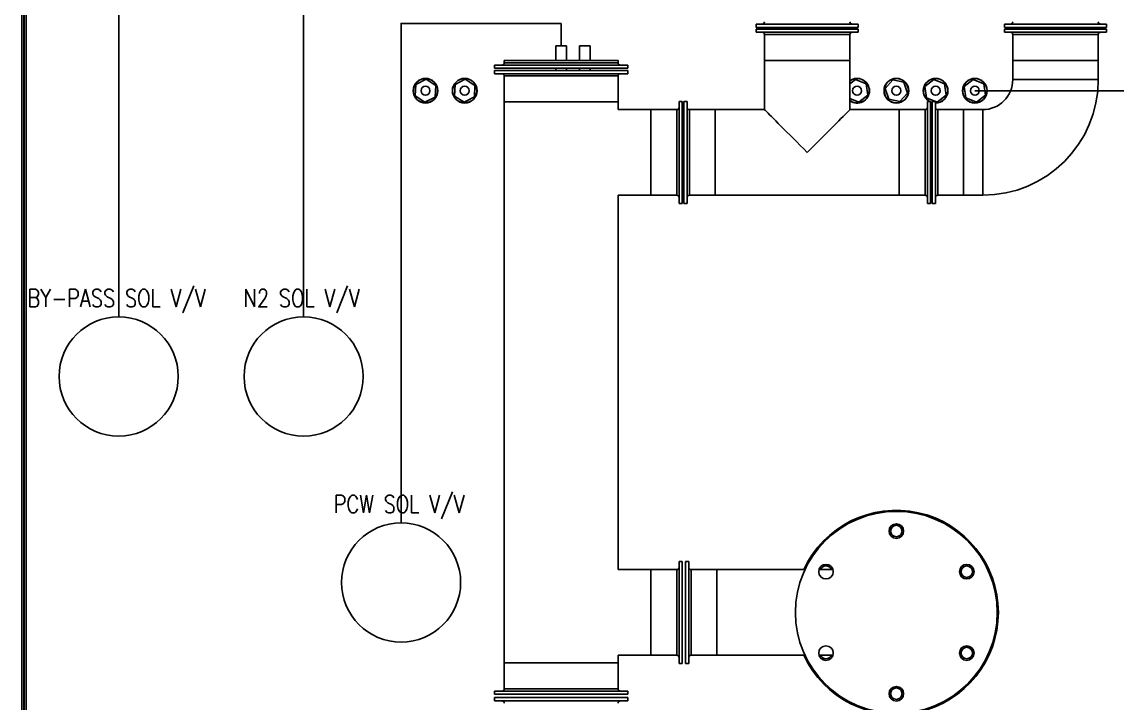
# Model space of a CAD drawing. Header units: millimetres. Extents: x 1152 to 6701, y 651 to 3284.
# Drawn here: x 2191 to 3167, y 1814 to 2421 of the extents above; entities that cross this region are included whole.
import ezdxf
from ezdxf.enums import TextEntityAlignment as Align

# ---------------------------------------------------------------- set-up
doc = ezdxf.new("R2010")
doc.units = ezdxf.units.MM
doc.layers.add('10 실선', color=40, linetype='Continuous', lineweight=25)
doc.layers.add('SLD-0', color=7, linetype='Continuous')
doc.styles.add('MRHANS', font='romans.shx', dxfattribs={"width": 0.8, "bigfont": 'whgdtxt.shx'})

msp = doc.modelspace()

# ---------------------------------------------------------------- linework, layer by layer
at = {"layer": '10 실선', "ltscale": 5}
for p, q in [((2277.27, 2157.89), (2277.27, 2613.36)), ((2442.11, 2157.89), (2442.11, 2449.91))]:
    msp.add_line(p, q, dxfattribs=at)
for points in [[(2529, 1974.41), (2529, 2419.28), (2671.65, 2419.28)], [(2671.65, 2399.31), (2671.65, 2419.28)], [(3040.37, 2359.34), (3225.69, 2359.34), (3225.69, 2297.24)]]:
    msp.add_lwpolyline(points, dxfattribs=at)
for centre in [(2277.27, 2104.8), (2442.11, 2104.8), (2529, 1921.32)]:
    msp.add_circle(centre, 53.09, dxfattribs=at)
at = {"layer": 'SLD-0', "color": 7, "linetype": 'Continuous', "lineweight": 25}
for p, q in [((2191.03, 1031.97), (2191.03, 3047.11)), ((2192.62, 1305.36), (2192.62, 2847.26)), ((2193.12, 1305.36), (2193.12, 2846.86)), ((2194.82, 2845.16), (2194.82, 1305.36)), ((2192.72, 1879.72), (2192.72, 2502.3)), ((2845.52, 2418.65), (2845.52, 2415.8)), ((2892.38, 2418.65), (2845.52, 2418.65)), ((2892.38, 2415.8), (2845.52, 2415.8)), ((2845.52, 2414.3), (2845.52, 2411.45)), ((2845.52, 2414.3), (2890.98, 2414.3)), ((2845.52, 2411.45), (2890.98, 2411.45)), ((2890.98, 2414.3), (2936.45, 2414.3)), ((2890.98, 2411.45), (2936.45, 2411.45)), ((2936.45, 2418.65), (2892.38, 2418.65)), ((2936.45, 2415.8), (2892.38, 2415.8)), ((2936.45, 2415.8), (2936.45, 2418.65)), ((2936.45, 2411.45), (2936.45, 2414.3)), ((3066.85, 2418.65), (3066.85, 2415.8)), ((3112.31, 2418.65), (3066.85, 2418.65)), ((3112.31, 2415.8), (3066.85, 2415.8)), ((3066.85, 2414.3), (3066.85, 2411.45)), ((3066.85, 2414.3), (3116.39, 2414.3)), ((3066.85, 2411.45), (3116.39, 2411.45)), ((3157.77, 2418.65), (3112.31, 2418.65)), ((3157.77, 2415.8), (3112.31, 2415.8)), ((3116.39, 2414.3), (3157.77, 2414.3)), ((3116.39, 2411.45), (3157.77, 2411.45)), ((3157.77, 2415.8), (3157.77, 2418.65)), ((3157.77, 2411.45), (3157.77, 2414.3)), ((2852.86, 2409.45), (2852.86, 2386.32)), ((2852.86, 2409.45), (2890.98, 2409.45)), ((2890.98, 2409.45), (2929.1, 2409.45)), ((2929.1, 2386.32), (2929.1, 2409.45)), ((3074.19, 2409.45), (3074.19, 2386.32)), ((3074.19, 2409.45), (3115.73, 2409.45)), ((3115.73, 2409.45), (3150.43, 2409.45)), ((3150.43, 2386.32), (3150.43, 2409.45)), ((2666.89, 2399.31), (2666.89, 2386.32)), ((2666.89, 2399.31), (2676.41, 2399.31)), ((2676.41, 2386.32), (2676.41, 2399.31)), ((2688.09, 2399.31), (2688.09, 2386.32)), ((2688.09, 2399.31), (2697.61, 2399.31)), ((2697.61, 2386.32), (2697.61, 2399.31)), ((2612.2, 2382.17), (2612.2, 2379.33)), ((2671.65, 2382.17), (2612.2, 2382.17)), ((2620.89, 2386.32), (2620.89, 2384.17)), ((2671.65, 2386.32), (2620.89, 2386.32)), ((2671.65, 2384.17), (2620.89, 2384.17)), ((2722.41, 2386.32), (2671.65, 2386.32)), ((2722.41, 2384.17), (2671.65, 2384.17)), ((2731.11, 2382.17), (2671.65, 2382.17)), ((2722.41, 2384.17), (2722.41, 2386.32)), ((2731.11, 2379.33), (2731.11, 2382.17)), ((2852.86, 2386.32), (2852.86, 2342.51)), ((2852.86, 2386.32), (2890.98, 2386.32)), ((2890.98, 2386.32), (2929.1, 2386.32)), ((2929.1, 2342.51), (2929.1, 2386.32)), ((3074.19, 2386.32), (3074.19, 2369.33)), ((3074.19, 2386.32), (3150.43, 2386.32)), ((3074.19, 2386.32), (3115.73, 2386.32)), ((3115.73, 2386.32), (3150.43, 2386.32)), ((3150.43, 2369.33), (3150.43, 2386.32)), ((2671.65, 2379.33), (2612.2, 2379.33)), ((2612.2, 2377.33), (2612.2, 2374.48)), ((2612.2, 2377.33), (2656.7, 2377.33)), ((2612.2, 2374.48), (2656.7, 2374.48)), ((2620.89, 2372.48), (2620.89, 2349.35)), ((2620.89, 2372.48), (2658.89, 2372.48)), ((2656.7, 2377.33), (2731.11, 2377.33)), ((2656.7, 2374.48), (2731.11, 2374.48)), ((2658.89, 2372.48), (2722.41, 2372.48)), ((2666.89, 2379.33), (2666.89, 2377.33)), ((2731.11, 2379.33), (2671.65, 2379.33)), ((2676.41, 2377.33), (2676.41, 2379.33)), ((2688.09, 2379.33), (2688.09, 2377.33)), ((2697.61, 2377.33), (2697.61, 2379.33)), ((2722.41, 2349.35), (2722.41, 2372.48)), ((2731.11, 2374.48), (2731.11, 2377.33)), ((2542.25, 2364.98), (2541.61, 2354.8)), ((2551.38, 2369.52), (2542.25, 2364.98)), ((2559.88, 2363.88), (2551.38, 2369.52)), ((2559.24, 2353.7), (2559.88, 2363.88)), ((2577.12, 2364.82), (2576.67, 2354.63)), ((2586.16, 2369.53), (2577.12, 2364.82)), ((2594.76, 2364.06), (2586.16, 2369.53)), ((2594.32, 2353.87), (2594.76, 2364.06)), ((2934.01, 2369.44), (2929.1, 2365.59)), ((2943.47, 2365.64), (2934.01, 2369.44)), ((2944.91, 2355.54), (2943.47, 2365.64)), ((2967.19, 2369.02), (2960.43, 2361.38)), ((2977.18, 2366.98), (2967.19, 2369.02)), ((2980.41, 2357.3), (2977.18, 2366.98)), ((3003.95, 2369.44), (2995.93, 2363.14)), ((2995.93, 2363.14), (2997.37, 2353.05)), ((3013.42, 2365.64), (3003.95, 2369.44)), ((3014.86, 2355.54), (3013.42, 2365.64)), ((3038.92, 2369.44), (3030.9, 2363.14)), ((3030.9, 2363.14), (3032.34, 2353.05)), ((3048.39, 2365.64), (3038.92, 2369.44)), ((3049.83, 2355.54), (3048.39, 2365.64)), ((3074.19, 2369.33), (3150.43, 2369.33)), ((2541.61, 2354.8), (2550.11, 2349.16)), ((2550.11, 2349.16), (2559.24, 2353.7)), ((2576.67, 2354.63), (2585.28, 2349.15)), ((2585.28, 2349.15), (2594.32, 2353.87)), ((2936.89, 2349.25), (2944.91, 2355.54)), ((2960.43, 2361.38), (2963.66, 2351.71)), ((2973.65, 2349.67), (2980.41, 2357.3)), ((2997.37, 2353.05), (3006.84, 2349.25)), ((3006.84, 2349.25), (3014.86, 2355.54)), ((3032.34, 2353.05), (3041.81, 2349.25)), ((3041.81, 2349.25), (3049.83, 2355.54)), ((2620.89, 2349.35), (2620.89, 1849.74)), ((2620.89, 2349.35), (2671.65, 2349.35)), ((2620.89, 2349.35), (2658.89, 2349.35)), ((2658.89, 2349.35), (2722.41, 2349.35)), ((2671.65, 2349.35), (2722.41, 2349.35)), ((2722.41, 2342.51), (2722.41, 2349.35)), ((2779.57, 2349.85), (2776.72, 2349.85)), ((2776.72, 2349.85), (2776.72, 2344.58)), ((2776.72, 2344.58), (2776.72, 2258.92)), ((2779.57, 2349.85), (2779.57, 2344.58)), ((2779.57, 2344.58), (2779.57, 2258.92)), ((2783.92, 2349.85), (2781.07, 2349.85)), ((2781.07, 2304.39), (2781.07, 2349.85)), ((2783.92, 2304.39), (2783.92, 2349.85)), ((2929.1, 2352.37), (2936.89, 2349.25)), ((2963.66, 2351.71), (2973.65, 2349.67)), ((3000.9, 2349.85), (2998.05, 2349.85)), ((2998.05, 2349.85), (2998.05, 2258.92)), ((3000.9, 2349.85), (3000.9, 2258.92)), ((3000.9, 2349.48), (3002.4, 2348.92)), ((3005.24, 2349.85), (3002.4, 2349.85)), ((3002.4, 2304.08), (3002.4, 2349.85)), ((3005.24, 2304.08), (3005.24, 2349.85)), ((2751.59, 2342.51), (2722.41, 2342.51)), ((2774.72, 2342.51), (2751.59, 2342.51)), ((2751.59, 2342.51), (2751.59, 2266.26)), ((2751.59, 2342.51), (2751.59, 2338.09)), ((2751.59, 2338.09), (2751.59, 2266.26)), ((2774.72, 2342.51), (2774.72, 2338.09)), ((2774.72, 2338.09), (2774.72, 2266.26)), ((2809.05, 2342.51), (2785.91, 2342.51)), ((2785.91, 2304.39), (2785.91, 2342.51)), ((2852.86, 2342.51), (2809.05, 2342.51)), ((2809.05, 2304.39), (2809.05, 2342.51)), ((2809.05, 2342.51), (2809.05, 2266.26)), ((2972.92, 2342.51), (2929.1, 2342.51)), ((2996.05, 2342.51), (2972.92, 2342.51)), ((2972.92, 2342.51), (2972.92, 2266.26)), ((2996.05, 2342.51), (2996.05, 2266.26)), ((3030.37, 2342.51), (3007.24, 2342.51)), ((3007.24, 2304.13), (3007.24, 2342.51)), ((3047.36, 2342.51), (3030.37, 2342.51)), ((3030.37, 2342.51), (3030.37, 2266.26)), ((3030.37, 2304.13), (3030.37, 2342.51)), ((3047.36, 2342.51), (3047.36, 2266.26)), ((2781.07, 2258.92), (2781.07, 2304.39)), ((2783.92, 2258.92), (2783.92, 2304.39)), ((2785.91, 2266.26), (2785.91, 2304.39)), ((2809.05, 2266.26), (2809.05, 2304.39)), ((3002.4, 2258.92), (3002.4, 2304.08)), ((3005.24, 2258.92), (3005.24, 2304.08)), ((3007.24, 2266.26), (3007.24, 2304.13)), ((3030.37, 2266.26), (3030.37, 2304.13)), ((2722.41, 2266.26), (2751.59, 2266.26)), ((2722.41, 1932.82), (2722.41, 2266.26)), ((2751.59, 2266.26), (2774.72, 2266.26)), ((2785.91, 2266.26), (2809.05, 2266.26)), ((2809.05, 2266.26), (2972.92, 2266.26)), ((2972.92, 2266.26), (2996.05, 2266.26)), ((3007.24, 2266.26), (3030.37, 2266.26)), ((3030.37, 2266.26), (3047.36, 2266.26)), ((2776.72, 2258.92), (2779.57, 2258.92)), ((2781.07, 2258.92), (2783.92, 2258.92)), ((2998.05, 2258.92), (3000.9, 2258.92)), ((3002.4, 2258.92), (3005.24, 2258.92)), ((2751.59, 1932.82), (2722.41, 1932.82)), ((2774.72, 1932.82), (2751.59, 1932.82)), ((2751.59, 1932.82), (2751.59, 1856.58)), ((2774.72, 1932.82), (2774.72, 1856.58)), ((2779.57, 1940.17), (2776.72, 1940.17)), ((2776.72, 1940.17), (2776.72, 1849.24)), ((2779.57, 1940.17), (2779.57, 1849.24)), ((2785.41, 1940.17), (2782.57, 1940.17)), ((2782.57, 1898.07), (2782.57, 1940.17)), ((2785.41, 1898.07), (2785.41, 1940.17)), ((2810.54, 1932.82), (2787.41, 1932.82)), ((2787.41, 1897.53), (2787.41, 1932.82)), ((2888.97, 1932.82), (2810.54, 1932.82)), ((2810.54, 1932.82), (2810.54, 1856.58)), ((2810.54, 1897.53), (2810.54, 1932.82)), ((2913.89, 1932.82), (2901.47, 1932.82)), ((2782.57, 1849.24), (2782.57, 1898.07)), ((2785.41, 1849.24), (2785.41, 1898.07)), ((2787.41, 1856.58), (2787.41, 1897.53)), ((2810.54, 1856.58), (2810.54, 1897.53)), ((2193.12, 1879.72), (2192.62, 1879.72)), ((2722.41, 1856.58), (2751.59, 1856.58)), ((2722.41, 1849.74), (2722.41, 1856.58)), ((2751.59, 1856.58), (2774.72, 1856.58)), ((2787.41, 1856.58), (2810.54, 1856.58)), ((2810.54, 1856.58), (2888.97, 1856.58)), ((2901.47, 1856.58), (2913.89, 1856.58)), ((2620.89, 1849.74), (2620.89, 1826.61)), ((2620.89, 1849.74), (2671.65, 1849.74)), ((2651.18, 1849.74), (2620.89, 1849.74)), ((2722.41, 1849.74), (2651.18, 1849.74)), ((2671.65, 1849.74), (2722.41, 1849.74)), ((2722.41, 1826.61), (2722.41, 1849.74)), ((2776.72, 1849.24), (2779.57, 1849.24)), ((2782.57, 1849.24), (2785.41, 1849.24)), ((2651.18, 1826.61), (2620.89, 1826.61)), ((2722.41, 1826.61), (2651.18, 1826.61)), ((2612.2, 1824.61), (2612.2, 1821.76)), ((2647.67, 1824.61), (2612.2, 1824.61)), ((2647.67, 1821.76), (2612.2, 1821.76)), ((2612.2, 1818.76), (2612.2, 1815.91)), ((2612.2, 1818.76), (2661.98, 1818.76)), ((2612.2, 1815.91), (2661.98, 1815.91)), ((2731.11, 1824.61), (2647.67, 1824.61)), ((2731.11, 1821.76), (2647.67, 1821.76)), ((2661.98, 1818.76), (2731.11, 1818.76)), ((2661.98, 1815.91), (2731.11, 1815.91)), ((2731.11, 1821.76), (2731.11, 1824.61)), ((2731.11, 1815.91), (2731.11, 1818.76))]:
    msp.add_line(p, q, dxfattribs=at)
at = {"layer": 'SLD-0', "color": 7, "linetype": 'Continuous', "lineweight": 25, "flags": 128}
for points in [[(3000.9, 2349.31), (3001.07, 2349.24), (3002.4, 2348.77)], [(2852.86, 2342.51), (2852.99, 2342.38), (2853.38, 2341.99), (2854.03, 2341.34), (2854.93, 2340.44), (2856.07, 2339.29), (2857.46, 2337.91), (2859.07, 2336.3), (2860.9, 2334.47), (2862.94, 2332.43), (2865.16, 2330.2), (2867.57, 2327.8), (2870.13, 2325.23), (2872.84, 2322.53), (2875.67, 2319.7), (2878.6, 2316.76), (2881.62, 2313.74), (2884.71, 2310.66), (2887.83, 2307.53), (2890.98, 2304.39)], [(2890.98, 2304.39), (2894.13, 2307.53), (2897.26, 2310.66), (2900.34, 2313.74), (2903.36, 2316.76), (2906.3, 2319.7), (2909.13, 2322.53), (2911.83, 2325.23), (2914.4, 2327.8), (2916.8, 2330.2), (2919.03, 2332.43), (2921.06, 2334.47), (2922.9, 2336.3), (2924.51, 2337.91), (2925.89, 2339.29), (2927.04, 2340.44), (2927.94, 2341.34), (2928.58, 2341.99), (2928.97, 2342.38), (2929.1, 2342.51)]]:
    msp.add_lwpolyline(points, dxfattribs=at)
at = {"layer": 'SLD-0', "color": 7, "linetype": 'Continuous', "lineweight": 25}
for centre, radius in [((2550.75, 2359.34), 10.99), ((2550.75, 2359.34), 10.84), ((2550.75, 2359.34), 4), ((2585.72, 2359.34), 10.99), ((2585.72, 2359.34), 10.84), ((2585.72, 2359.34), 4), ((2935.45, 2359.34), 4), ((2970.42, 2359.34), 10.99), ((2970.42, 2359.34), 10.84), ((2970.42, 2359.34), 4), ((3005.39, 2359.34), 4), ((3040.37, 2359.34), 10.99), ((3040.37, 2359.34), 10.84), ((3040.37, 2359.34), 4), ((2970.42, 1894.7), 89.93), ((2970.42, 1967.15), 6.49), ((2970.42, 1967.15), 5.1), ((2907.68, 1930.93), 6.49), ((3033.16, 1930.93), 6.49), ((3033.16, 1930.93), 5.1), ((2907.68, 1858.48), 6.49), ((3033.16, 1858.48), 6.49), ((3033.16, 1858.48), 5.1), ((2970.42, 1822.26), 6.49), ((2970.42, 1822.26), 5.1)]:
    msp.add_circle(centre, radius, dxfattribs=at)
for centre, radius, start, end in [((2850.86, 2420.64), 2, 270, 0), ((2850.86, 2409.45), 2, 0, 90), ((2931.1, 2420.64), 2, 180, 270), ((2931.1, 2409.45), 2, 90, 180), ((3072.19, 2420.64), 2, 270, 0), ((3072.19, 2409.45), 2, 0, 90), ((3152.43, 2420.64), 2, 180, 270), ((3152.43, 2409.45), 2, 90, 180), ((2618.89, 2384.17), 2, 270, 0), ((2724.41, 2384.17), 2, 180, 270), ((2618.89, 2372.48), 2, 0, 90), ((2724.41, 2372.48), 2, 90, 180), ((2935.45, 2359.34), 10.99, 0, 125.25895), ((2935.45, 2359.34), 10.84, 0, 125.8209), ((3005.39, 2359.34), 10.99, 0, 239.72736), ((3005.39, 2359.34), 10.84, 0, 241.11322), ((3047.36, 2369.33), 26.83, 270, 0), ((3047.36, 2369.33), 103.07, 270, 0), ((2935.45, 2359.34), 10.99, 234.74105, 0), ((2935.45, 2359.34), 10.84, 234.1791, 0), ((3005.39, 2359.34), 10.99, 269.21867, 0), ((3005.39, 2359.34), 10.84, 269.20787, 0), ((2774.72, 2344.5), 2, 270, 0), ((2785.91, 2344.5), 2, 180, 270), ((2996.05, 2344.5), 2, 270, 0), ((3007.24, 2344.5), 2, 180, 270), ((2774.72, 2264.27), 2, 0, 90), ((2785.91, 2264.27), 2, 90, 180), ((2996.05, 2264.27), 2, 0, 90), ((3007.24, 2264.27), 2, 90, 180), ((2970.42, 1894.7), 90.93, 0, 155.21397), ((2774.72, 1934.82), 2, 270, 0), ((2787.41, 1934.82), 2, 180, 270), ((2907.68, 1930.93), 5.1, 90, 158.12709), ((2907.68, 1930.93), 5.1, 21.87291, 90), ((2970.42, 1894.7), 90.93, 204.78603, 0), ((2774.72, 1854.58), 2, 0, 90), ((2787.41, 1854.58), 2, 90, 180), ((2907.68, 1858.48), 5.1, 201.87291, 338.12709), ((2618.89, 1826.61), 2, 270, 0), ((2724.41, 1826.61), 2, 180, 270), ((2618.89, 1813.92), 2, 0, 90), ((2724.41, 1813.92), 2, 90, 180)]:
    msp.add_arc(centre, radius, start, end, dxfattribs=at)

# ---------------------------------------------------------------- texts
at = {"style": 'MRHANS', "width": 0.8}
for s, height, p in [('BY-PASS SOL V/V', 15.8277, (2275.54, 2166.75)), ('N2 SOL V/V', 15.828, (2440.38, 2166.75)), ('PCW SOL V/V', 15.8277, (2527.27, 1983.26))]:
    msp.add_text(s, height=height, dxfattribs=at).set_placement(p, align=Align.CENTER)

doc.saveas('drawing.dxf')
